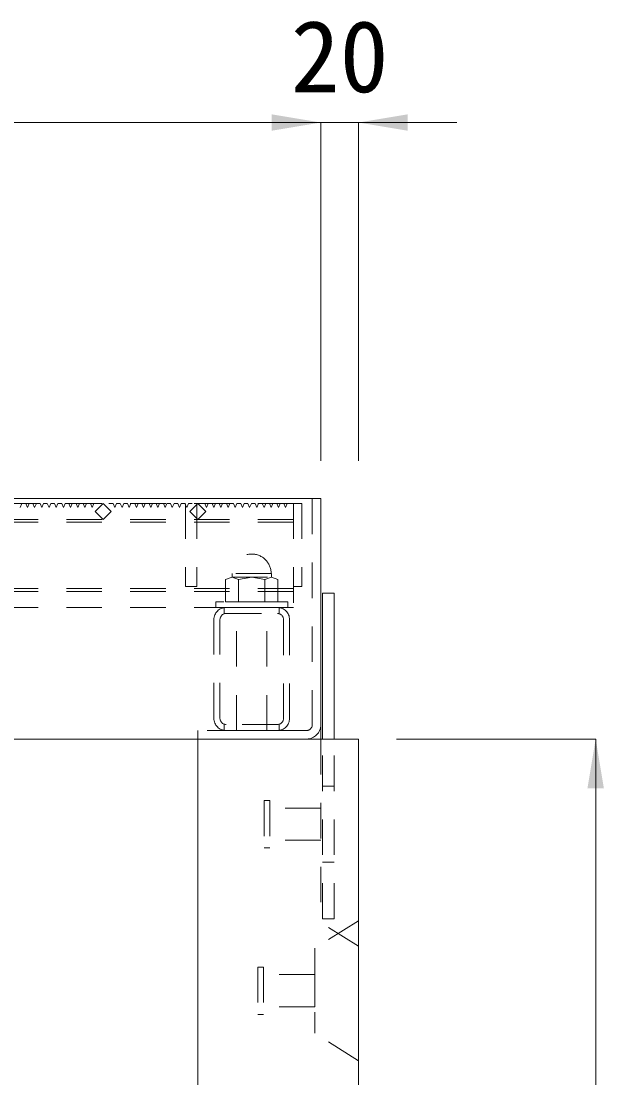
# Model space of a CAD drawing. Units: millimetres, scale not verified. Extents: x 50430 to 75195, y 72432 to 91573.
# Drawn here: x 54344 to 54652, y 76387 to 76945 of the extents above; entities that cross this region are included whole.
import ezdxf
from ezdxf.enums import TextEntityAlignment as Align

# ---------------------------------------------------------------- set-up
doc = ezdxf.new("R2010")
doc.units = ezdxf.units.MM
doc.header["$LTSCALE"] = 25
doc.linetypes.add('USER1', pattern=[1.35, 0.75, -0.6])
for name, color, linetype, lineweight in [('寸法線', 7, 'Continuous', 9), ('本体', 2, 'Continuous', 9), ('ｲﾝｻｰﾄ', 3, 'USER1', 5), ('ｸﾞﾚｰﾁﾝｸﾞ', 7, 'Continuous', 5)]:
    doc.layers.add(name, color=color, linetype=linetype, lineweight=lineweight)
doc.styles.add('ＭＳ ゴシック', font='')
doc.styles.get('ＭＳ ゴシック').set_extended_font_data('MS Gothic')

# ---------------------------------------------------------------- blocks, each defined once
blk = doc.blocks.new('filled_arrow')
at = {"color": 0, "linetype": 'Continuous', "lineweight": -2}
blk.add_solid([(7.5, 1.25), (0, 0), (7.5, -1.25)], dxfattribs=at)

msp = doc.modelspace()

# ---------------------------------------------------------------- linework, layer by layer
at = {"layer": '寸法線'}
for p, q in [((54072.09, 76891.5), (54502.08, 76891.5)), ((54450.08, 76891.5), (54574.08, 76891.5)), ((54502.08, 76712.76), (54502.08, 76891.5)), ((54502.08, 76712.76), (54502.08, 76891.5)), ((54522.08, 76712.76), (54522.08, 76891.5)), ((54542.08, 76565.76), (54647.45, 76565.76)), ((54647.45, 76565.76), (54647.45, 75115.76))]:
    msp.add_line(p, q, dxfattribs=at)
at = {"layer": '本体', "lineweight": 20}
for p, q in [((54437.08, 75936.29), (54437.08, 76565.76)), ((54437.09, 76565.76), (54522.08, 76565.76)), ((54522.08, 76565.76), (54522.08, 75115.76))]:
    msp.add_line(p, q, dxfattribs=at)
at = {"layer": '本体', "linetype": 'USER1'}
for p, q in [((54502.08, 76565.76), (54502.08, 76468.76)), ((54522.08, 76469.75), (54498.88, 76455.26)), ((54522.08, 76456.26), (54502.08, 76468.76)), ((54498.88, 76455.26), (54498.88, 76410.26)), ((54522.08, 76395.76), (54498.88, 76410.26))]:
    msp.add_line(p, q, dxfattribs=at)
at = {"layer": 'ｲﾝｻｰﾄ'}
for p, q in [((54475.08, 76533.26), (54472.08, 76533.26)), ((54472.08, 76533.26), (54472.08, 76508.26)), ((54475.08, 76533.26), (54475.08, 76508.26)), ((54502.08, 76529.26), (54475.08, 76529.26)), ((54475.08, 76508.26), (54472.08, 76508.26)), ((54502.08, 76512.26), (54475.08, 76512.26)), ((54471.88, 76445.26), (54468.88, 76445.26)), ((54468.88, 76445.26), (54468.88, 76420.26)), ((54471.88, 76445.26), (54471.88, 76420.26)), ((54498.88, 76441.26), (54471.88, 76441.26)), ((54498.88, 76441.26), (54498.88, 76424.26)), ((54498.88, 76424.26), (54471.88, 76424.26)), ((54471.88, 76420.26), (54468.88, 76420.26))]:
    msp.add_line(p, q, dxfattribs=at)
at = {"layer": 'ｸﾞﾚｰﾁﾝｸﾞ'}
for p, q in [((54072.09, 76692.76), (54502.08, 76692.76)), ((54502.08, 76565.76), (54502.08, 76692.76)), ((54503.08, 76642.76), (54509.08, 76642.76)), ((54503.08, 76565.76), (54503.08, 76642.76)), ((54509.08, 76565.76), (54509.08, 76642.76)), ((54072.09, 76565.76), (54502.08, 76565.76))]:
    msp.add_line(p, q, dxfattribs=at)
at = {"layer": 'ｸﾞﾚｰﾁﾝｸﾞ', "linetype": 'USER1'}
for p, q in [((54497.58, 76692.76), (54497.58, 76573.26)), ((54487.59, 76690.26), (54289.79, 76690.26)), ((54344.08, 76690.26), (54343.18, 76688.16)), ((54346.08, 76690.26), (54344.08, 76690.26)), ((54346.98, 76688.16), (54346.08, 76690.26)), ((54347.88, 76690.26), (54346.98, 76688.16)), ((54349.88, 76690.26), (54347.88, 76690.26)), ((54350.78, 76688.16), (54349.88, 76690.26)), ((54351.68, 76690.26), (54350.78, 76688.16)), ((54353.68, 76690.26), (54351.68, 76690.26)), ((54354.58, 76688.16), (54353.68, 76690.26)), ((54355.48, 76690.26), (54354.58, 76688.16)), ((54357.48, 76690.26), (54355.48, 76690.26)), ((54358.38, 76688.16), (54357.48, 76690.26)), ((54359.28, 76690.26), (54358.38, 76688.16)), ((54361.28, 76690.26), (54359.28, 76690.26)), ((54362.18, 76688.16), (54361.28, 76690.26)), ((54363.08, 76690.26), (54362.18, 76688.16)), ((54365.08, 76690.26), (54363.08, 76690.26)), ((54365.98, 76688.16), (54365.08, 76690.26)), ((54366.88, 76690.26), (54365.98, 76688.16)), ((54368.88, 76690.26), (54366.88, 76690.26)), ((54369.78, 76688.16), (54368.88, 76690.26)), ((54370.68, 76690.26), (54369.78, 76688.16)), ((54372.68, 76690.26), (54370.68, 76690.26)), ((54373.58, 76688.16), (54372.68, 76690.26)), ((54374.48, 76690.26), (54373.58, 76688.16)), ((54376.48, 76690.26), (54374.48, 76690.26)), ((54377.38, 76688.16), (54376.48, 76690.26)), ((54378.28, 76690.26), (54377.38, 76688.16)), ((54380.28, 76690.26), (54378.28, 76690.26)), ((54381.18, 76688.16), (54380.28, 76690.26)), ((54382.08, 76690.26), (54381.18, 76688.16)), ((54384.08, 76690.26), (54382.08, 76690.26)), ((54382.84, 76686.02), (54387.08, 76690.26)), ((54387.08, 76681.78), (54382.84, 76686.02)), ((54387.08, 76690.26), (54391.33, 76686.02)), ((54391.33, 76686.02), (54387.08, 76681.78)), ((54392.28, 76690.26), (54390.08, 76690.26)), ((54393.18, 76688.16), (54392.28, 76690.26)), ((54394.08, 76690.26), (54393.18, 76688.16)), ((54396.08, 76690.26), (54394.08, 76690.26)), ((54396.98, 76688.16), (54396.08, 76690.26)), ((54397.88, 76690.26), (54396.98, 76688.16)), ((54399.88, 76690.26), (54397.88, 76690.26)), ((54400.78, 76688.16), (54399.88, 76690.26)), ((54401.68, 76690.26), (54400.78, 76688.16)), ((54403.68, 76690.26), (54401.68, 76690.26)), ((54404.58, 76688.16), (54403.68, 76690.26)), ((54405.48, 76690.26), (54404.58, 76688.16)), ((54407.48, 76690.26), (54405.48, 76690.26)), ((54408.38, 76688.16), (54407.48, 76690.26)), ((54409.28, 76690.26), (54408.38, 76688.16)), ((54411.28, 76690.26), (54409.28, 76690.26)), ((54412.18, 76688.16), (54411.28, 76690.26)), ((54413.08, 76690.26), (54412.18, 76688.16)), ((54415.08, 76690.26), (54413.08, 76690.26)), ((54415.98, 76688.16), (54415.08, 76690.26)), ((54416.88, 76690.26), (54415.98, 76688.16)), ((54418.88, 76690.26), (54416.88, 76690.26)), ((54419.78, 76688.16), (54418.88, 76690.26)), ((54420.68, 76690.26), (54419.78, 76688.16)), ((54422.68, 76690.26), (54420.68, 76690.26)), ((54423.58, 76688.16), (54422.68, 76690.26)), ((54424.48, 76690.26), (54423.58, 76688.16)), ((54426.48, 76690.26), (54424.48, 76690.26)), ((54427.38, 76688.16), (54426.48, 76690.26)), ((54428.28, 76690.26), (54427.38, 76688.16)), ((54430.28, 76690.26), (54428.28, 76690.26)), ((54431.18, 76688.16), (54430.28, 76690.26)), ((54430.58, 76690.26), (54430.58, 76646.26)), ((54432.08, 76690.26), (54431.18, 76688.16)), ((54434.08, 76690.26), (54432.08, 76690.26)), ((54434.08, 76690.26), (54432.08, 76690.26)), ((54432.84, 76686.02), (54437.08, 76690.26)), ((54437.08, 76681.78), (54432.84, 76686.02)), ((54436.58, 76690.26), (54436.58, 76646.26)), ((54436.58, 76689.76), (54437.08, 76690.26)), ((54437.08, 76690.26), (54441.33, 76686.02)), ((54441.33, 76686.02), (54437.08, 76681.78)), ((54441.68, 76688.16), (54440.78, 76690.26)), ((54442.58, 76690.26), (54441.68, 76688.16)), ((54444.58, 76690.26), (54442.58, 76690.26)), ((54445.48, 76688.16), (54444.58, 76690.26)), ((54446.38, 76690.26), (54445.48, 76688.16)), ((54448.38, 76690.26), (54446.38, 76690.26)), ((54449.28, 76688.16), (54448.38, 76690.26)), ((54450.18, 76690.26), (54449.28, 76688.16)), ((54452.18, 76690.26), (54450.18, 76690.26)), ((54453.08, 76688.16), (54452.18, 76690.26)), ((54453.98, 76690.26), (54453.08, 76688.16)), ((54455.98, 76690.26), (54453.98, 76690.26)), ((54456.88, 76688.16), (54455.98, 76690.26)), ((54457.78, 76690.26), (54456.88, 76688.16)), ((54459.78, 76690.26), (54457.78, 76690.26)), ((54460.68, 76688.16), (54459.78, 76690.26)), ((54461.58, 76690.26), (54460.68, 76688.16)), ((54463.58, 76690.26), (54461.58, 76690.26)), ((54464.48, 76688.16), (54463.58, 76690.26)), ((54465.38, 76690.26), (54464.48, 76688.16)), ((54467.38, 76690.26), (54465.38, 76690.26)), ((54468.28, 76688.16), (54467.38, 76690.26)), ((54469.18, 76690.26), (54468.28, 76688.16)), ((54471.18, 76690.26), (54469.18, 76690.26)), ((54472.08, 76688.16), (54471.18, 76690.26)), ((54472.98, 76690.26), (54472.08, 76688.16)), ((54474.98, 76690.26), (54472.98, 76690.26)), ((54475.88, 76688.16), (54474.98, 76690.26)), ((54476.78, 76690.26), (54475.88, 76688.16)), ((54478.78, 76690.26), (54476.78, 76690.26)), ((54479.68, 76688.16), (54478.78, 76690.26)), ((54480.58, 76690.26), (54479.68, 76688.16)), ((54487.59, 76690.26), (54480.58, 76690.26)), ((54483.48, 76688.16), (54482.58, 76690.26)), ((54484.38, 76690.26), (54483.48, 76688.16)), ((54487.59, 76690.26), (54487.59, 76646.26)), ((54492.08, 76690.26), (54487.59, 76690.26)), ((54487.59, 76690.26), (54487.59, 76635.26)), ((54492.08, 76690.26), (54492.08, 76646.26)), ((54487.59, 76681.76), (54287.08, 76681.76)), ((54487.59, 76680.26), (54287.08, 76680.26)), ((54437.08, 76681.78), (54436.58, 76682.28)), ((54475.97, 76653.26), (54455.19, 76653.26)), ((54455.19, 76653.26), (54455.19, 76651.26)), ((54475.97, 76651.26), (54475.97, 76653.26)), ((54455.19, 76651.26), (54451.73, 76650.06)), ((54451.73, 76650.06), (54451.73, 76638.26)), ((54458.66, 76650.06), (54455.19, 76651.26)), ((54455.19, 76651.26), (54475.97, 76651.26)), ((54465.58, 76651.26), (54458.66, 76650.06)), ((54458.66, 76650.06), (54458.66, 76638.26)), ((54472.51, 76650.06), (54465.58, 76651.26)), ((54475.97, 76651.26), (54472.51, 76650.06)), ((54472.51, 76638.26), (54472.51, 76650.06)), ((54479.43, 76650.06), (54475.97, 76651.26)), ((54479.43, 76638.26), (54479.43, 76650.06)), ((54487.59, 76645.26), (54287.08, 76645.26)), ((54487.59, 76643.76), (54287.08, 76643.76)), ((54436.58, 76646.26), (54430.58, 76646.26)), ((54492.08, 76646.26), (54487.59, 76646.26)), ((54487.59, 76635.26), (54287.08, 76635.26)), ((54484.58, 76638.26), (54446.58, 76638.26)), ((54446.58, 76638.26), (54446.58, 76635.26)), ((54446.58, 76635.26), (54484.58, 76635.26)), ((54451.73, 76638.26), (54465.58, 76638.26)), ((54451.98, 76635.26), (54479.18, 76635.26)), ((54451.98, 76635.26), (54479.18, 76635.26)), ((54457.58, 76570.26), (54457.58, 76635.26)), ((54473.58, 76635.26), (54457.58, 76635.26)), ((54465.58, 76638.26), (54479.43, 76638.26)), ((54484.58, 76638.26), (54465.58, 76638.26)), ((54465.58, 76638.26), (54472.51, 76638.26)), ((54473.58, 76570.26), (54473.58, 76635.26)), ((54484.58, 76635.26), (54484.58, 76638.26)), ((54451.08, 76635.2), (54451.08, 76631.93)), ((54451.98, 76632.06), (54479.18, 76632.06)), ((54480.08, 76635.2), (54480.08, 76631.93)), ((54445.59, 76576.66), (54445.59, 76628.86)), ((54448.78, 76576.66), (54448.78, 76628.86)), ((54482.38, 76628.86), (54482.38, 76576.66)), ((54485.58, 76628.86), (54485.58, 76576.66)), ((54437.08, 76570.26), (54437.08, 76565.76)), ((54494.58, 76570.26), (54437.09, 76570.26)), ((54451.08, 76573.59), (54451.08, 76570.32)), ((54479.18, 76573.46), (54451.98, 76573.46)), ((54479.18, 76570.26), (54451.98, 76570.26)), ((54480.08, 76573.59), (54480.08, 76570.32)), ((54503.08, 76470.76), (54503.08, 76565.76)), ((54509.08, 76470.76), (54509.08, 76565.76)), ((54503.08, 76540.76), (54509.08, 76540.76)), ((54503.08, 76500.76), (54509.08, 76500.76)), ((54503.08, 76470.76), (54509.08, 76470.76))]:
    msp.add_line(p, q, dxfattribs=at)
for centre, radius, start, end in [((54465.58, 76653.26), 10.25, 0, 180), ((54451.98, 76628.86), 6.4, 90, 180), ((54479.18, 76628.86), 6.4, 0, 90), ((54451.98, 76628.86), 3.2, 90, 180), ((54479.18, 76628.86), 3.2, 0, 90), ((54451.98, 76576.66), 6.4, 180, 270), ((54451.98, 76576.66), 3.2, 180, 270), ((54479.18, 76576.66), 6.4, 270, 0), ((54479.18, 76576.66), 3.2, 270, 0), ((54494.58, 76573.26), 7.5, 270, 0), ((54494.58, 76573.26), 3, 270, 0)]:
    msp.add_arc(centre, radius, start, end, dxfattribs=at)

# ---------------------------------------------------------------- block references
at = {"layer": '寸法線', "xscale": 3.47, "yscale": 3.47}
for p, rotation in [((54502.08, 76891.5), 180), ((54502.08, 76891.5), 180), ((54647.45, 76565.76), 270)]:
    msp.add_blockref('filled_arrow', p, dxfattribs=dict(at, rotation=rotation))
msp.add_blockref('filled_arrow', (54522.08, 76891.5), dxfattribs=at)

# ---------------------------------------------------------------- texts
at = {"layer": '寸法線', "style": 'ＭＳ ゴシック'}
msp.add_text('20', height=37.98, dxfattribs=at).set_placement((54512.08, 76926.5), align=Align.MIDDLE_CENTER)

doc.saveas('drawing.dxf')
